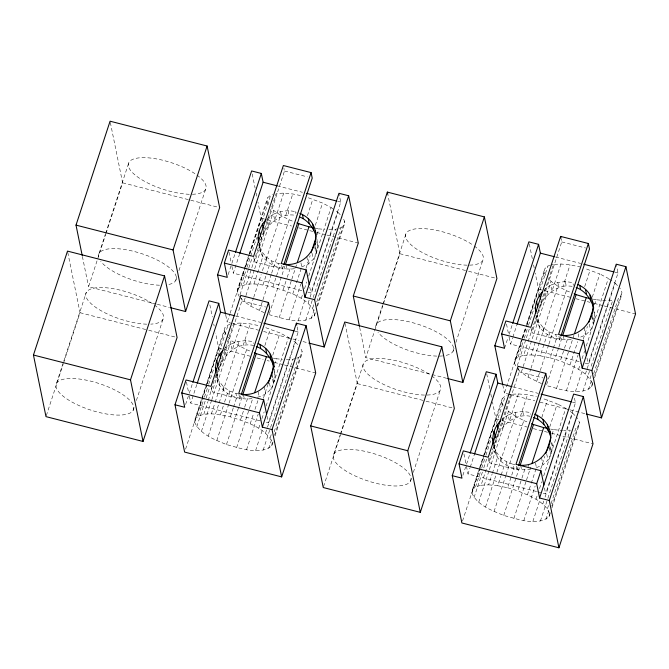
<?xml version="1.0" encoding="UTF-8"?>
<svg xmlns="http://www.w3.org/2000/svg" width="669" height="669" viewBox="0 0 669 669"><rect width="100%" height="100%" fill="white"/><g stroke="black" fill="none" stroke-linecap="round" stroke-linejoin="round"><path stroke-width="0.5" stroke-dasharray="3.35 2.51" d="M273.077 441.866L271.781 445.822C259.187 455.832 240.288 448.029 226.457 444.559C214.774 439.55 200.34 434.708 194.662 422.323L195.172 418.677L224.968 327.743L228.096 325.017L229.935 324.482M207.29 383.78L224.458 331.389L224.968 327.743M239.36 296.743L237.227 292.42L237.738 288.774L248.751 255.165M249.863 253.877L267.031 201.486L267.541 197.84L270.661 195.122L272.5 194.579M271.781 445.822L272.3 442.176C264.422 426.897 245.54 421.863 230.345 416.846C219.164 415.006 204.681 410.231 195.172 418.677M275.026 435.937L301.585 354.888L302.095 351.242L299.963 346.918M269.03 314.656C282.853 318.126 301.761 325.937 314.355 315.919L314.865 312.272C306.987 296.994 288.113 291.96 272.91 286.942C261.738 285.103 247.246 280.328 237.738 288.774M317.591 306.034L344.15 224.985L344.66 221.339L342.528 217.015M550.344 512.763L549.048 516.719C536.454 526.729 517.547 518.927 503.724 515.448C492.041 510.447 477.607 505.605 471.929 493.22L472.439 489.574L479.238 468.818M484.557 454.669L501.725 402.286L502.235 398.64L505.363 395.914L507.202 395.379M515.774 365.91L514.494 363.317L515.005 359.671L525.374 328.044M522.915 337.619L544.298 272.383L544.809 268.737L547.928 266.011L549.767 265.476M549.048 516.719L550.211 511.091M551.967 507.821L578.852 425.785L579.362 422.139L577.23 417.816M558.598 347.989L546.297 385.553C560.12 389.024 579.028 396.826 591.622 386.816L592.776 381.188M594.532 377.918L621.417 295.882L621.927 292.236L619.795 287.913M274.323 368.962L275.101 375.802L274.282 381.305L273.312 376.655M316.897 239.059L317.675 245.899L316.847 251.402L315.877 246.752M551.925 442.786L552.368 446.691L551.549 452.202L549.993 444.768M594.381 311.905L594.942 316.797L594.114 322.299L592.567 314.865M251.97 398.573C235.028 401.358 210.819 389.032 218.571 368.836L233.615 323.411L241.158 323.018L250.206 323.871L259.146 325.711M294.536 268.67C277.593 271.455 253.384 259.129 261.144 238.933L276.18 193.508L283.723 193.115L292.771 193.968L301.719 195.808M531.027 469.028C513.809 473.108 487.918 460.632 495.838 439.734L510.882 394.3L518.416 393.916L527.473 394.769L536.413 396.608M203.811 414.337L207.984 401.484M208.31 400.488C214.615 378.696 222.484 339.994 253.76 345.405M246.384 284.442L261.144 238.933C265.919 224.633 280.554 211.998 296.325 215.502M211.354 413.944L214.808 403.29M215.117 402.328L220.134 386.824L218.838 380.887L216.572 375.309M253.927 284.049L262.708 256.929L261.403 250.984L259.137 245.406M272.76 355.222L279.968 332.945L264.757 327.325M315.325 225.319L322.542 203.042L307.33 197.422M266.111 406.016L288.506 337.444L279.968 332.945M308.685 276.113L331.08 207.541L322.542 203.042M472.439 489.574L475.559 486.848L481.078 485.234L495.838 439.734C500.546 425.81 514.628 413.133 530.099 416.227M515.005 359.671L518.132 356.945L523.651 355.331L527.824 342.478M528.142 341.483L553.447 264.406L560.99 264.012L570.038 264.865L579.981 266.906M481.078 485.234L488.621 484.841L492.075 474.187M492.384 473.217L497.401 457.721L496.105 451.784L493.454 445.278L494.943 452.579M523.651 355.331L531.194 354.938L539.975 327.818L538.67 321.881L536.028 315.375C536.496 333.538 556.182 341.29 571.803 339.568M549.709 427.081L557.235 403.833L542.024 398.214M592.282 297.178L599.809 273.939L584.597 268.319M543.696 475.943L565.773 408.341L557.235 403.833M586.27 346.04L608.347 278.438L599.809 273.939M56.539 383.228L86.334 292.294M99.112 253.325L105.259 234.543M105.585 233.556L128.908 162.391M46.312 415.65L63.17 364.179M63.496 363.192L80.037 312.716L67.711 252.121M156.278 304.052L88.551 286.733L105.744 234.275M106.07 233.289L122.611 182.813L110.276 122.218M133.148 410.373A40.725 13.915 18.1 0 0 81.769 379.356A40.725 13.915 18.1 0 0 69.609 400.672A40.725 13.915 18.1 0 0 133.148 410.373L134.77 405.431M136.392 400.488L162.952 319.439M175.721 280.47L177.335 275.528M178.958 270.585L205.517 189.544M185.606 404.477L188.349 396.123M189.277 393.28L192.513 383.396M228.179 274.574L230.914 266.229M231.85 263.377L235.087 253.501M260.316 420.86L190.74 403.073L196.895 384.29M301.87 290.697L233.314 273.169L239.469 254.387M249.077 254.178L267.541 197.84M185.589 449.116L206.671 384.784M206.997 383.789L218.671 348.164L215.602 333.062M232.243 323.47L227.184 322.182L229.776 314.263M230.103 313.276L245.021 267.751M245.347 266.755L249.244 254.881M249.562 253.894L261.245 218.261L257.966 202.155M194.662 422.323L206.972 384.767M237.227 292.42L245.331 267.709M245.648 266.722L249.537 254.864M198.292 415.951L204.129 398.164M204.446 397.177L208.335 385.311M208.661 384.324L214.164 367.524M218.052 355.657L219.022 352.697M219.348 351.71L228.096 325.017M240.865 286.048L246.694 268.261M247.02 267.274L256.737 237.62M261.913 221.807L270.661 195.122M196.795 426.646L205.86 398.975M206.186 397.988L209.748 387.108M240.012 294.77L248.433 269.072M248.759 268.085L252.322 257.214M240.815 395.973L239.845 398.941L212.115 391.85L241.919 300.916L241.358 298.173M283.388 266.07L282.41 269.038L254.688 261.947L284.484 171.021L283.924 168.27M201.428 431.354L211.471 400.714M211.797 399.728L231.223 340.421L227.251 336.39M264.188 312.691L250.816 306.218L244.001 301.451L254.362 269.824M254.688 268.838L273.797 210.518L271.146 207.833M208.243 436.121L238.047 345.187L231.223 340.421M250.816 306.218L253.409 298.315M253.727 297.32L261.178 274.591M262.474 270.636L280.612 215.284L273.797 210.518M220.402 414.805L223.287 406.016M224.567 402.111L227.443 393.322M243.165 345.355L250.206 323.871M262.976 284.902L266.178 275.135M266.496 274.156L270.017 263.419M285.73 215.451L292.771 193.968M216.781 440.62L228.765 404.051M229.091 403.064L246.585 349.695L238.047 345.187M259.355 310.725L262.591 300.841M262.917 299.846L271.338 274.148M271.664 273.161L289.15 219.792L280.612 215.284M230.345 416.846L233.222 408.082M233.54 407.103L236.734 397.361L235.948 393.514L229.057 390.788L223.22 386.49L218.838 380.887M272.91 286.942L279.299 267.458L278.513 263.611L271.631 260.893L265.794 256.587L261.403 250.984M226.457 444.559L238.766 406.995M239.092 406.008L242.655 395.136M269.348 313.669L284.902 266.22M240.497 419.94L244.336 408.224M244.662 407.245L247.538 398.456M264.857 345.614L270.293 329.006M283.071 290.037L286.909 278.321M287.227 277.342L290.112 268.553M307.422 215.711L312.866 199.111M236.609 447.653L252.481 399.217M279.182 317.75L291.492 280.186M291.809 279.199L296.668 264.372M246.552 449.693L258.209 414.111M263.394 398.298L267.926 384.458M274.407 364.689L276.347 358.76L282.385 359.337M289.117 319.79L300.782 284.208M305.967 268.394L310.173 255.55M316.972 234.794L318.921 228.857L324.95 229.434M255.6 450.546L262.725 428.804M298.173 320.643L305.298 298.901M266.362 422.407L268.378 422.925L298.173 331.991L296.785 325.142M307.924 292.244L310.951 293.022L340.747 202.088L339.158 194.269M265.526 433.144L267.148 428.202M267.475 427.215L295.33 342.21L292.771 340.421M308.1 303.241L309.714 298.299M310.04 297.312L337.895 212.307L334.483 209.924M263.143 450.153L270.268 428.411M270.594 427.424L292.938 359.228L295.698 358.417M305.708 320.259L312.833 298.508M313.159 297.521L335.512 229.325L338.271 228.514M270.159 437.852L271.781 432.91M312.732 307.949L314.029 303.994M268.662 448.548L272.224 437.677M274.165 431.739L298.458 357.614L301.585 354.888M311.227 318.645L314.79 307.773M316.738 301.844L341.031 227.711L344.15 224.985M274.566 435.251L302.095 351.242M316.805 306.343L344.66 221.339M314.355 315.919L315.651 311.963M333.806 454.126L339.961 435.343M340.287 434.357L363.602 363.192M376.371 324.222L382.526 305.44M382.852 304.454L406.175 233.289M323.57 486.539L340.437 435.076M340.764 434.089L357.305 383.613L344.978 323.018M446.691 378.311L365.818 357.631L399.87 253.71L387.752 194.127M410.415 481.27A40.725 13.915 18.1 0 0 359.036 450.254A40.725 13.915 18.1 0 0 346.877 471.57A40.725 13.915 18.1 0 0 410.415 481.27L411.711 477.315M413.333 472.373L440.219 390.336M452.988 351.367L454.284 347.412M455.898 342.469L482.784 260.433M462.873 475.375L465.616 467.021M466.544 464.177L469.78 454.293M504.535 348.256L508.181 337.117M509.109 334.274L512.354 324.39M536.571 491.498L468.007 473.97L469.956 468.041M470.282 467.046L474.162 455.188M579.137 361.594L510.581 344.067L512.521 338.138M512.847 337.143L516.736 325.285M479.564 467.823L502.235 398.64M526.67 324.089L544.809 268.737M462.53 521L479.723 468.543M480.049 467.556L483.938 455.681M484.264 454.686L495.938 419.062L492.459 401.944M509.502 394.367L504.451 393.079L522.288 338.639M522.614 337.653L526.503 325.778M526.829 324.783L538.503 289.159L535.233 273.052M471.929 493.22L484.239 455.656M514.494 363.317L522.598 338.606M475.559 486.848L481.387 469.061M481.713 468.066L485.602 456.208M485.928 455.221L491.757 437.426M496.289 423.594L505.363 395.914M518.132 356.945L523.961 339.158M524.287 338.163L528.167 326.305M528.493 325.318L534.322 307.531M538.211 295.665L547.928 266.011M474.062 497.544L482.483 471.846M483.779 467.89L487.015 458.006M517.279 365.667L529.263 329.098M518.082 466.87L517.112 469.839L489.382 462.747L519.186 371.813L518.433 368.151M560.647 336.967L559.677 339.936L531.955 332.844L561.751 241.91L561.191 239.159M478.695 502.252L489.056 470.625M489.382 469.63L508.49 411.318L505.848 408.625M541.455 383.58L528.084 377.115L521.26 372.349L551.064 281.415L548.413 278.73M485.51 507.018L496.523 473.409M496.85 472.423L515.314 416.085L508.49 411.318M528.084 377.115L530.676 369.204M530.994 368.218L539.415 342.52M539.741 341.533L557.879 286.181L551.064 281.415M488.621 484.841L497.669 485.702L500.872 475.935M501.19 474.957L504.71 464.211M520.432 416.252L527.473 394.769M531.194 354.938L540.243 355.799L547.284 334.316M537.516 322.675C535.016 306.628 547.426 289.961 562.997 286.349L570.038 264.865M494.048 511.517L505.714 475.935M506.032 474.948L523.844 420.592L515.314 416.085M536.622 381.614L548.605 345.045M548.923 344.058L566.417 290.689L557.879 286.181M497.669 485.702L507.612 487.743L513.993 468.258L513.215 464.403L506.324 461.685L500.487 457.379L496.105 451.784M540.243 355.799L550.177 357.84L553.054 349.076M553.372 348.097L556.566 338.355L555.78 334.508L548.898 331.782L543.061 327.484L538.67 321.881M503.724 515.448L519.596 467.021M558.924 347.002L562.161 337.117M549.558 513.073C543.88 500.68 529.447 495.846 517.764 490.837L521.603 479.121M521.929 478.143L524.805 469.354M541.806 417.481L547.56 399.903M592.132 383.17C586.454 370.777 572.02 365.943 560.329 360.934L564.176 349.218M564.494 348.24L567.371 339.451M584.689 286.608L590.133 270M513.876 518.542L526.185 480.986M526.511 479.999L530.718 467.146M556.449 388.647L569.076 350.096M569.403 349.109L573.935 335.269M523.819 520.591L535.158 485.995M540.661 469.195L544.867 456.342M552 434.599L553.614 429.657L562.662 430.51M566.384 390.688L578.049 355.105M583.226 339.292L587.441 326.439M594.565 304.696L596.188 299.754L605.236 300.615L612.779 300.222L590.426 368.418M532.867 521.444L539.992 499.701M575.432 391.541L582.565 369.798M537.583 491.757L545.645 493.814L575.44 402.889L574.445 397.996M585.191 363.142L588.21 363.919L618.014 272.985L616.417 265.158M542.793 504.041L543.763 501.073M545.059 497.117L572.589 413.108L569.185 410.724M585.367 374.138L615.162 283.204L608.347 278.438M540.41 521.051L547.535 499.308M547.861 498.321L570.205 430.125L563.607 430.468M582.975 391.148L590.1 369.405M547.426 508.741L548.722 504.794M589.999 378.846L591.296 374.891M545.929 519.437L549.492 508.565M551.114 503.623L575.725 428.511L578.852 425.785M588.494 389.542L592.057 378.662M593.679 373.72L618.298 298.608L621.417 295.882M551.833 506.149L579.362 422.139M594.724 375.259L621.927 292.236M591.622 386.816L592.918 382.86M301.276 298.474L302.564 294.586M304.495 288.757L306.753 281.95M258.711 428.377L259.998 424.489M261.93 418.652L264.18 411.853M578.543 369.372L580.475 363.535M582.089 358.676L584.664 350.899M535.978 499.275L537.583 494.408M539.515 488.579L541.773 481.772M283.723 193.115L274.742 220.185L273.445 214.247C280.796 210.785 289.51 209.548 297.262 212.332M241.158 323.018L232.176 350.088L230.872 344.15L237.972 341.491L245.506 340.605L252.974 341.55L253.367 343.473M292.746 293.975L301.719 266.906L300.615 261.01M250.173 423.87L253.702 413.241M254.981 409.369L258.192 399.702M560.99 264.012L552.009 291.082L550.712 285.145L557.804 282.477L565.347 281.599L572.806 282.544L573.4 285.429M518.416 393.916L509.444 420.985L508.139 415.039L515.239 412.38L522.773 411.494L530.241 412.447L530.634 414.37M570.005 364.864L577.707 341.667M527.44 494.767L530.969 484.13M531.286 483.169L536.421 467.698L535.309 461.811M301.719 266.906L308.267 264.063L313.268 259.346L316.086 253.752L314.405 245.406M257.356 397.244C264.615 395.705 271.104 390.83 273.512 383.655L272.015 376.229M578.25 333.873L578.986 337.795L585.534 334.952L590.535 330.243L593.353 324.649L591.664 316.295M536.421 467.698L542.969 464.855L547.961 460.147L550.779 454.552L549.098 446.198M273.445 214.247L267.274 218.504L268.762 225.804M230.872 344.15L224.709 348.398L226.189 355.699M550.712 285.145L544.541 289.393L546.029 296.693M508.139 415.039L501.976 419.296L503.456 426.596M339.191 228.246L341.031 227.711M550.687 265.208L553.447 264.406M296.618 358.149L298.458 357.614M508.122 395.111L510.882 394.3M562.997 286.349L566.2 285.822L572.672 286.324M328.914 229.668L335.512 229.325M286.34 359.571L292.938 359.228M278.513 263.611L280.386 263.845M555.78 334.508L557.645 334.743M235.948 393.514L237.813 393.748M513.215 464.403L515.08 464.646M314.94 228.045L318.921 228.857M593.202 299.143L596.188 299.754M273.37 358.149L276.347 358.76M550.637 429.046L553.614 429.657M284.484 171.021L307.263 176.842M561.751 241.91L585.517 247.99M277.225 185.848L302.43 192.296M337.72 201.319L340.747 202.088M555.504 257.005L580.709 263.444M614.987 272.208L618.014 272.985M122.611 182.813L219.649 207.624M261.245 218.261L266.295 219.549M267.307 219.808L291.567 226.013M298.642 227.82L308.752 230.412M309.764 230.663L312.791 231.441M316.838 232.478L325.937 234.802M326.949 235.062L358.283 243.073M399.87 253.71L467.606 271.029M468.609 271.288L496.916 278.521M538.503 289.159L543.562 290.446M544.574 290.706L569.846 297.17M575.909 298.717L590.058 302.338M594.105 303.375L603.204 305.7M604.216 305.959L635.55 313.97M241.919 300.916L265.685 306.996M519.186 371.813L542.944 377.893M235.664 316.011L260.868 322.45M295.154 331.214L298.173 331.991M512.931 386.899L538.135 393.347M572.421 402.111L575.44 402.889M157.29 304.311L169.424 307.414M233.247 323.729L258.518 330.193M263.578 331.49L291.885 338.723M292.888 338.982L298.959 340.529M302.998 341.566L309.07 343.122M510.514 394.626L534.782 400.831M539.833 402.128L569.143 409.62M570.155 409.88L585.325 413.751M80.037 312.716L147.765 330.034M148.777 330.294L176.072 337.268M218.671 348.164L251.017 356.435M257.088 357.982L263.151 359.537M267.19 360.566L269.214 361.084M274.273 362.381L283.363 364.705M284.375 364.965L315.718 372.976M357.305 383.613L425.032 400.923M426.044 401.183L452.328 407.906M495.938 419.062L500.989 420.349M502.001 420.609L527.272 427.073M533.344 428.62L543.445 431.204M544.457 431.463L547.493 432.241M551.532 433.269L592.985 443.873M550.177 357.84L560.329 360.934M507.612 487.743L517.764 490.837M566.417 290.689L571.251 292.654M289.15 219.792L293.992 221.757M523.844 420.592L528.686 422.557M246.585 349.695L250.449 351.267M331.08 207.541L333.63 209.33M565.773 408.341L568.332 410.13M288.506 337.444L291.918 339.827M615.162 283.204L617.813 285.897M572.589 413.108L575.24 415.8M517.296 368.31L521.26 372.349M337.895 212.307L340.546 215M295.33 342.21L298.633 345.572M240.029 297.421L244.001 301.451M544.298 272.383L546.004 275.845M501.725 402.286L503.431 405.749M267.031 201.486L268.737 204.948M224.458 331.389L226.59 335.713M218.169 366.972L218.571 368.836M593.487 309.663L594.942 316.797M589.289 324.131L590.535 330.243M584.054 327.651L585.534 334.952M587.022 358.049L588.21 363.919M565.347 281.599L566.2 285.822M557.804 282.477L558.824 287.478M563.248 335.453L564.109 339.676M558.933 336.264L559.677 339.936M548.898 331.782L549.759 336.014M529.296 243.867L532.365 258.962M533.594 264.999L534.205 268.018M540.962 301.058L541.372 303.099M543.061 327.484L544.073 332.476M531.019 328.262L531.955 332.844M551.54 442.619L552.368 446.691M546.724 454.034L547.961 460.147M541.48 457.554L542.969 464.855M544.449 487.952L545.645 493.814M506.5 324.03L508.582 334.241M509.184 337.218L510.581 344.067M522.773 411.494L523.635 415.725M528.217 464.47L528.627 466.469M515.239 412.38L516.251 417.381M520.683 465.356L521.536 469.579M502.812 385.026L504.451 393.079M516.368 466.168L517.112 469.839M506.324 461.685L507.186 465.908M486.723 373.77L490.001 389.868M490.82 393.899L491.64 397.921M498.388 430.961L498.806 433.002M500.487 457.379L501.507 462.379M493.981 444.408L494.399 446.449M488.454 458.165L489.382 462.747M463.935 453.933L466.009 464.144M466.418 466.142L468.007 473.97M359.654 327.333L365.818 357.631M316.847 241.827L317.675 245.899M312.022 253.242L313.268 259.346M306.787 256.762L308.267 264.063M295.547 211.647L295.932 213.578M309.755 287.152L310.951 293.022M288.08 210.702L288.933 214.925M280.537 211.588L281.557 216.589M285.981 264.556L286.842 268.787M281.666 265.376L282.41 269.038M271.631 260.893L272.492 265.116M252.23 173.973L255.098 188.064M256.118 193.098L256.737 196.117M263.486 229.149L264.104 232.202M265.794 256.587L266.814 261.587M259.288 243.616L259.697 245.648M258.761 244.478L260.249 251.778M253.752 257.364L254.688 261.947M274.273 371.73L275.101 375.802M269.456 383.136L270.694 389.249M264.213 386.665L265.702 393.966M266.99 416.076L268.378 422.925M229.032 252.113L231.315 263.343M231.917 266.329L233.314 273.169M245.506 340.605L246.368 344.828M237.972 341.491L238.992 346.483M243.416 394.459L244.277 398.691M225.754 315.132L227.184 322.182M238.908 394.359L239.845 398.941M229.057 390.788L229.919 395.019M209.865 304.88L212.324 316.964M213.754 324.005L214.164 326.02M221.121 360.064L221.539 362.105M223.22 386.49L224.24 391.482M216.513 372.499L217.132 375.552M216.196 374.381L217.676 381.681M211.187 387.267L212.115 391.85M186.459 382.016L188.75 393.247M189.352 396.224L190.74 403.073M82.387 256.436L88.551 286.733M592.023 315.617L593.587 323.938M549.625 446.44L551.013 453.841M314.932 245.64L316.32 253.041M272.191 374.623L273.746 382.944M258.234 391.9L259.154 396.801M474.212 245.966A40.725 13.915 18.1 0 1 451.818 263.252A40.725 13.915 18.1 0 1 407.546 231.683A40.725 13.915 18.1 0 1 473.368 245.364M375.861 327.869A40.725 13.915 18.1 0 1 425.835 327.041A40.725 13.915 18.1 0 1 445.412 355.515M442.635 355.916A40.725 13.915 18.1 0 1 438.839 356.117M436.798 356.092A40.725 13.915 18.1 0 1 377.993 332.192M431.639 375.869A40.725 13.915 18.1 0 1 409.244 393.155A40.725 13.915 18.1 0 1 364.981 361.586A40.725 13.915 18.1 0 1 430.794 375.267M196.945 175.069A40.725 13.915 18.1 0 1 192.363 194.269M189.335 194.269A40.725 13.915 18.1 0 1 136.158 175.872A40.725 13.915 18.1 0 1 142.38 157.658A40.725 13.915 18.1 0 1 196.101 174.467M98.594 256.971A40.725 13.915 18.1 0 1 148.568 256.143A40.725 13.915 18.1 0 1 168.145 284.626M159.54 285.203A40.725 13.915 18.1 0 1 100.735 261.295M154.372 304.972A40.725 13.915 18.1 0 1 150.759 324.131M146.762 324.172A40.725 13.915 18.1 0 1 93.593 305.775A40.725 13.915 18.1 0 1 99.815 287.561A40.725 13.915 18.1 0 1 153.536 304.37"/><path stroke-width="1" d="M284.116 264.322C313.794 267.709 329.775 225.955 299.846 213.352M215.987 372.39C214.523 364.546 217.3 356.125 222.894 350.489M258.56 242.487C256.996 234.309 260.166 225.645 266.07 219.892M493.354 444.283C491.59 435.795 494.55 426.68 500.763 420.684M535.819 313.385C534.355 305.541 537.14 297.12 542.735 291.483M33.45 355.03L67.502 251.109L164.549 275.921L177.084 337.527L143.024 441.448L45.985 416.636L33.45 355.03L130.497 379.841L143.024 441.448M82.187 255.424L76.015 225.127L110.076 121.206L207.114 146.018L219.649 207.624L185.597 311.545L170.436 307.673M130.497 379.841L164.549 275.921M185.597 311.545L173.062 249.938L207.114 146.018M281.657 476.897L272.032 429.59L262.332 427.115L296.384 323.194L306.093 325.669L315.718 372.976L281.657 476.897L184.619 452.085L174.994 404.778L209.046 300.858L218.755 303.341L220.544 312.139L197.221 383.304M225.545 314.129L217.559 274.875L251.619 170.955L261.32 173.438L263.109 182.236L239.795 253.4M174.994 404.778L184.694 407.262L181.784 392.962L186.041 379.967L210.994 386.348L240.798 295.422L268.52 302.505L269.64 308.008L241.467 393.999M217.559 274.875L227.268 277.359L224.358 263.059L228.614 250.072L253.568 256.453L283.363 165.519L311.093 172.61L312.214 178.105L284.032 264.096M192.839 382.409L218.755 303.341M235.413 252.506L261.32 173.438M268.52 302.505L238.724 393.439L263.678 399.819L266.588 414.119M311.093 172.61L281.298 263.536L306.251 269.916L309.153 284.216M242.655 395.136L256.26 353.625L254.32 352.839M285.546 264.247L298.826 223.722L296.894 222.936M254.747 392.302L266.413 356.719L270.385 357.539M297.32 262.399L308.978 226.816L312.958 227.636M268.252 383.471L274.081 365.684M311.144 252.581L316.002 237.754M262.332 427.115L259.421 412.815L263.678 399.819M309.07 343.122L324.231 346.994L314.606 299.695L304.897 297.212L301.995 282.912L306.251 269.916M304.897 297.212L338.957 193.291L348.658 195.766L358.283 243.073L324.231 346.994M272.032 429.59L306.093 325.669M314.606 299.695L348.658 195.766M310.717 425.927L344.769 322.006L441.816 346.818L454.351 408.425L420.291 512.345L323.252 487.534L310.717 425.927L407.756 450.739L420.291 512.345M359.445 326.321L353.282 296.024L387.343 192.103L484.381 216.915L496.916 278.521L462.864 382.442L447.695 378.562M407.756 450.739L441.816 346.818M462.864 382.442L450.329 320.836L484.381 216.915M558.924 547.794L549.299 500.487L539.599 498.004L573.651 394.083L583.36 396.566L592.985 443.873L558.924 547.794L461.886 522.982L452.261 475.676L486.313 371.755L496.022 374.239L497.811 383.036L474.488 454.201M502.611 384.023L494.826 345.773L528.886 241.852L538.587 244.336L540.376 253.133L517.053 324.298M452.261 475.676L461.961 478.159L459.051 463.86L463.308 450.864L488.261 457.245L518.065 366.311L545.787 373.402L546.908 378.905L518.726 464.896M494.826 345.773L504.535 348.256L501.625 333.956L505.881 320.961L530.835 327.342L560.63 236.416L588.36 243.499L589.481 249.002L560.973 335.98M470.106 453.306L496.022 374.239M512.68 323.403L538.587 244.336M545.787 373.402L515.991 464.336L540.945 470.717L543.855 485.017M588.36 243.499L558.556 334.433L583.51 340.814L586.42 355.114M520.239 465.047L533.519 424.522L531.587 423.736M562.813 335.144L576.093 294.619L574.153 293.833M532.014 463.199L543.68 427.616L546.657 428.227M574.587 333.296L586.245 297.713L589.23 298.324M545.845 453.381L551.022 437.568M588.737 322.491L593.595 307.665M539.599 498.004L536.689 483.704L540.945 470.717M586.328 414.011L601.498 417.891L591.873 370.584L582.164 368.109L579.254 353.801L583.51 340.814M582.164 368.109L616.224 264.188L625.925 266.663L635.55 313.97L601.498 417.891M549.299 500.487L583.36 396.566M591.873 370.584L625.925 266.663M561.383 335.219C590.259 339.208 606.934 297.27 577.974 284.584M241.551 394.225C270.427 398.214 287.101 356.276 258.142 343.59M518.809 465.122C548.496 468.509 564.477 426.755 534.548 414.144M263.109 182.236L277.225 185.848M306.469 193.324L336.716 201.06M540.376 253.133L554.492 256.745M583.736 264.222L613.983 271.957M76.015 225.127L173.062 249.938M224.358 263.059L301.995 282.912M353.282 296.024L450.329 320.836M501.625 333.956L579.254 353.801M220.544 312.139L234.66 315.751M263.895 323.227L294.143 330.963M497.811 383.036L511.927 386.649M541.162 394.125L571.41 401.852M181.784 392.962L259.421 412.815M459.051 463.86L536.689 483.704M576.093 294.619L586.245 297.713M298.826 223.722L308.978 226.816M533.519 424.522L543.68 427.616M256.26 353.625L266.413 356.719M576.201 287.553C585.158 290.722 591.137 299.252 593.712 308.091M299.804 217.049C308.016 220.226 313.619 228.112 316.111 236.316M533.636 417.456C542.25 420.517 548.254 428.57 550.813 437.116M256.369 346.559C265.325 349.728 271.296 358.258 273.88 367.105M536.571 301.435L537.792 307.038M493.998 431.338L495.428 437.869M259.304 230.537L260.534 236.14M216.731 360.44L217.96 366.043M315.107 243.039L315.492 244.896M592.567 301.677L593.119 304.412M585.534 289.568L586.546 294.569M579.697 285.262L580.558 289.493M560.63 236.416L561.007 238.248M539.716 294.954L540.544 299.026M535.309 308.401L535.936 311.453M549.993 431.58L550.922 436.138M542.96 419.471L543.981 424.472M537.123 415.165L537.985 419.388M497.151 424.857L497.979 428.929M492.744 438.304L493.571 442.376M387.343 192.103L387.752 194.127M315.3 230.78L316.044 234.426M308.267 218.671L309.287 223.672M302.43 214.373L303.291 218.596M296.384 323.194L296.785 325.142M262.449 224.056L263.277 228.129M258.042 237.503L258.87 241.576M272.726 360.683L273.287 363.418M273.654 365.241L274.031 367.072M265.693 348.574L266.714 353.575M259.865 344.267L260.718 348.499M219.884 353.96L220.711 358.032M215.477 367.406L216.095 370.459M589.924 295.171L591.028 301.058M547.351 425.066L548.455 430.961M312.657 224.274L313.761 230.161M270.084 354.177L271.188 360.064"/></g></svg>
